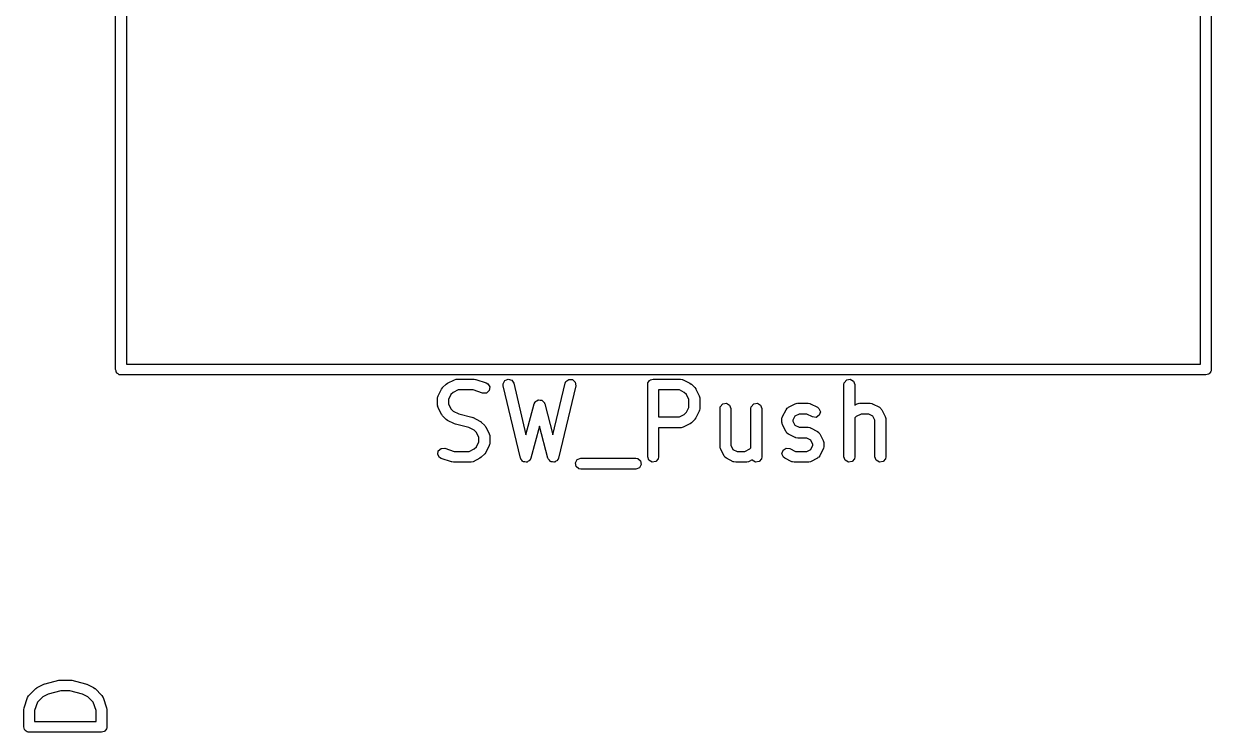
# Model space of a CAD drawing. Extents: x 4.25 to 10.62, y -4.61 to -1.
# Drawn here: x 4.944 to 5.591, y -3.532 to -3.146 of the extents above; entities that cross this region are included whole.
import ezdxf

# ---------------------------------------------------------------- set-up
doc = ezdxf.new("R2010")
doc.units = 0
doc.header["$MEASUREMENT"] = 0
doc.layers.add('BLACK', color=7, linetype='CONTINUOUS')

msp = doc.modelspace()

# ---------------------------------------------------------------- linework, layer by layer
at = {"layer": 'BLACK', "linetype": 'CONTINUOUS'}
for p, q in [((4.99409, -3.33465), (4.99409, -2.74409)), ((5, -2.74705), (5, -3.33169)), ((5.58465, -3.33169), (5.58465, -2.74705)), ((5.59055, -2.74409), (5.59055, -3.33465)), ((4.99436, -3.33537), (4.99409, -3.33465)), ((4.99449, -3.33612), (4.99436, -3.33537)), ((5, -3.33169), (5.58465, -3.33169)), ((5.59037, -3.33566), (5.58988, -3.33624)), ((5.59044, -3.33527), (5.59037, -3.33566)), ((5.59051, -3.33516), (5.59044, -3.33527)), ((5.59055, -3.33465), (5.59048, -3.33503)), ((5.59048, -3.33503), (5.59051, -3.33516)), ((4.99469, -3.33629), (4.99449, -3.33612)), ((4.99479, -3.33654), (4.99469, -3.33629)), ((4.99545, -3.33693), (4.99479, -3.33654)), ((4.99604, -3.33742), (4.99545, -3.33693)), ((4.99642, -3.33749), (4.99604, -3.33742)), ((4.99653, -3.33755), (4.99642, -3.33749)), ((4.99666, -3.33753), (4.99653, -3.33755)), ((4.99705, -3.3376), (4.99666, -3.33753)), ((5.5876, -3.3376), (4.99705, -3.3376)), ((5.174, -3.3426), (5.17472, -3.34209)), ((5.17472, -3.34209), (5.17477, -3.34204)), ((5.17477, -3.34204), (5.17852, -3.34017)), ((5.17852, -3.34017), (5.1795, -3.33988)), ((5.1795, -3.33988), (5.17967, -3.33992)), ((5.17967, -3.33992), (5.17984, -3.33986)), ((5.17984, -3.33986), (5.18921, -3.33986)), ((5.18921, -3.33986), (5.19008, -3.34001)), ((5.19008, -3.34001), (5.19014, -3.34001)), ((5.19014, -3.34001), (5.19577, -3.34188)), ((5.19577, -3.34188), (5.19667, -3.34237)), ((5.20503, -3.34247), (5.20593, -3.34066)), ((5.20593, -3.34066), (5.20778, -3.33986)), ((5.20778, -3.33986), (5.20972, -3.34044)), ((5.20972, -3.34044), (5.21083, -3.34213)), ((5.21083, -3.34213), (5.21749, -3.37011)), ((5.23217, -3.37011), (5.23883, -3.34213)), ((5.23883, -3.34213), (5.23924, -3.34119)), ((5.23924, -3.34119), (5.24086, -3.33998)), ((5.24086, -3.33998), (5.24288, -3.3401)), ((5.24288, -3.3401), (5.24434, -3.34149)), ((5.24434, -3.34149), (5.24458, -3.34349)), ((5.28379, -3.3423), (5.28386, -3.34218)), ((5.28386, -3.34218), (5.28392, -3.3418)), ((5.28392, -3.3418), (5.28442, -3.34121)), ((5.28442, -3.34121), (5.2848, -3.34055)), ((5.2848, -3.34055), (5.28505, -3.34046)), ((5.28505, -3.34046), (5.28522, -3.34025)), ((5.28522, -3.34025), (5.28598, -3.34012)), ((5.28598, -3.34012), (5.2867, -3.33986)), ((5.2867, -3.33986), (5.3017, -3.33986)), ((5.3017, -3.33986), (5.30271, -3.34004)), ((5.30271, -3.34004), (5.30284, -3.34015)), ((5.30284, -3.34015), (5.30302, -3.34017)), ((5.30302, -3.34017), (5.30677, -3.34204)), ((5.30677, -3.34204), (5.30748, -3.34257)), ((5.39061, -3.34281), (5.39079, -3.3418)), ((5.39079, -3.3418), (5.39208, -3.34025)), ((5.39208, -3.34025), (5.39407, -3.3399)), ((5.39407, -3.3399), (5.39582, -3.34091)), ((5.39582, -3.34091), (5.39651, -3.34281)), ((5.58832, -3.33734), (5.5876, -3.3376)), ((5.58907, -3.3372), (5.58832, -3.33734)), ((5.58925, -3.337), (5.58907, -3.3372)), ((5.5895, -3.33691), (5.58925, -3.337)), ((5.58988, -3.33624), (5.5895, -3.33691)), ((5.1697, -3.34899), (5.17157, -3.34524)), ((5.17157, -3.34524), (5.1721, -3.34453)), ((5.1721, -3.34453), (5.17212, -3.34447)), ((5.17212, -3.34447), (5.174, -3.3426)), ((5.17664, -3.34831), (5.17529, -3.35101)), ((5.17784, -3.34711), (5.17664, -3.34831)), ((5.18053, -3.34576), (5.17784, -3.34711)), ((5.18873, -3.34576), (5.18053, -3.34576)), ((5.1939, -3.34749), (5.18873, -3.34576)), ((5.19592, -3.34743), (5.1939, -3.34749)), ((5.19743, -3.34609), (5.19592, -3.34743)), ((5.19667, -3.34237), (5.19773, -3.34409)), ((5.19773, -3.34409), (5.19743, -3.34609)), ((5.20509, -3.34349), (5.20503, -3.34247)), ((5.21446, -3.38286), (5.20509, -3.34349)), ((5.24458, -3.34349), (5.2352, -3.38286)), ((5.28375, -3.34281), (5.28381, -3.34243)), ((5.28375, -3.38218), (5.28375, -3.34281)), ((5.28381, -3.34243), (5.28379, -3.3423)), ((5.28965, -3.34576), (5.28965, -3.36048)), ((5.301, -3.34576), (5.28965, -3.34576)), ((5.3037, -3.34711), (5.301, -3.34576)), ((5.30489, -3.34831), (5.3037, -3.34711)), ((5.30624, -3.35101), (5.30489, -3.34831)), ((5.30748, -3.34257), (5.30753, -3.3426)), ((5.30753, -3.3426), (5.30941, -3.34447)), ((5.30941, -3.34447), (5.30992, -3.34519)), ((5.30992, -3.34519), (5.30996, -3.34524)), ((5.30996, -3.34524), (5.31184, -3.34899)), ((5.39061, -3.38218), (5.39061, -3.34281)), ((5.39651, -3.34281), (5.39651, -3.35397)), ((5.16939, -3.35031), (5.16956, -3.3493)), ((5.16939, -3.35406), (5.16939, -3.35031)), ((5.16945, -3.35422), (5.16939, -3.35406)), ((5.1694, -3.3544), (5.16945, -3.35422)), ((5.1697, -3.35538), (5.1694, -3.3544)), ((5.16956, -3.3493), (5.16968, -3.34916)), ((5.16968, -3.34916), (5.1697, -3.34899)), ((5.17529, -3.35101), (5.17529, -3.35336)), ((5.17529, -3.35336), (5.17664, -3.35606)), ((5.21749, -3.37011), (5.22198, -3.3533)), ((5.22198, -3.3533), (5.22241, -3.35237)), ((5.22241, -3.35237), (5.22263, -3.35221)), ((5.22263, -3.35221), (5.22275, -3.35197)), ((5.22275, -3.35197), (5.22344, -3.35165)), ((5.22344, -3.35165), (5.22406, -3.35121)), ((5.22406, -3.35121), (5.22433, -3.35123)), ((5.22433, -3.35123), (5.22458, -3.35112)), ((5.22458, -3.35112), (5.22531, -3.35132)), ((5.22531, -3.35132), (5.22608, -3.35138)), ((5.22608, -3.35138), (5.22627, -3.35157)), ((5.22627, -3.35157), (5.22653, -3.35164)), ((5.22653, -3.35164), (5.22697, -3.35227)), ((5.22697, -3.35227), (5.22751, -3.35281)), ((5.22751, -3.35281), (5.22753, -3.35308)), ((5.22753, -3.35308), (5.22768, -3.3533)), ((5.22768, -3.3533), (5.23217, -3.37011)), ((5.30624, -3.35524), (5.30624, -3.35101)), ((5.31184, -3.34899), (5.31213, -3.34997)), ((5.31213, -3.34997), (5.31209, -3.35014)), ((5.31209, -3.35014), (5.31215, -3.35031)), ((5.31215, -3.35031), (5.31215, -3.35593)), ((5.32312, -3.35593), (5.32329, -3.35492)), ((5.32329, -3.35492), (5.32459, -3.35338)), ((5.32459, -3.35338), (5.32658, -3.35303)), ((5.32658, -3.35303), (5.32833, -3.35404)), ((5.32833, -3.35404), (5.32902, -3.35593)), ((5.33999, -3.35593), (5.34017, -3.35492)), ((5.34017, -3.35492), (5.34147, -3.35338)), ((5.34147, -3.35338), (5.34345, -3.35303)), ((5.34345, -3.35303), (5.3452, -3.35404)), ((5.3452, -3.35404), (5.34589, -3.35593)), ((5.36037, -3.35517), (5.36412, -3.35329)), ((5.36412, -3.35329), (5.3651, -3.353)), ((5.3651, -3.353), (5.36527, -3.35304)), ((5.36527, -3.35304), (5.36544, -3.35298)), ((5.36544, -3.35298), (5.37106, -3.35298)), ((5.37106, -3.35298), (5.37207, -3.35316)), ((5.37207, -3.35316), (5.37221, -3.35327)), ((5.37221, -3.35327), (5.37238, -3.35329)), ((5.37238, -3.35329), (5.37613, -3.35517)), ((5.39651, -3.35397), (5.39786, -3.35329)), ((5.39786, -3.35329), (5.39885, -3.353)), ((5.39885, -3.353), (5.39902, -3.35304)), ((5.39902, -3.35304), (5.39918, -3.35298)), ((5.39918, -3.35298), (5.40481, -3.35298)), ((5.40481, -3.35298), (5.40582, -3.35316)), ((5.40582, -3.35316), (5.40595, -3.35327)), ((5.40595, -3.35327), (5.40613, -3.35329)), ((5.40613, -3.35329), (5.40988, -3.35517)), ((5.17157, -3.35913), (5.1697, -3.35538)), ((5.17162, -3.35917), (5.17157, -3.35913)), ((5.17212, -3.3599), (5.17162, -3.35917)), ((5.174, -3.36177), (5.17212, -3.3599)), ((5.17664, -3.35606), (5.17784, -3.35726)), ((5.17784, -3.35726), (5.18087, -3.35877)), ((5.18087, -3.35877), (5.18805, -3.36057)), ((5.18805, -3.36057), (5.18852, -3.36078)), ((5.18852, -3.36078), (5.18866, -3.36079)), ((5.18866, -3.36079), (5.19241, -3.36267)), ((5.28965, -3.36048), (5.301, -3.36048)), ((5.301, -3.36048), (5.3037, -3.35913)), ((5.3037, -3.35913), (5.30489, -3.35793)), ((5.30489, -3.35793), (5.30624, -3.35524)), ((5.30996, -3.361), (5.30944, -3.36171)), ((5.31184, -3.35725), (5.30996, -3.361)), ((5.31186, -3.35708), (5.31184, -3.35725)), ((5.31197, -3.35694), (5.31186, -3.35708)), ((5.31215, -3.35593), (5.31197, -3.35694)), ((5.32312, -3.37656), (5.32312, -3.35593)), ((5.32902, -3.35593), (5.32902, -3.37586)), ((5.33999, -3.37721), (5.33999, -3.35593)), ((5.34589, -3.35593), (5.34589, -3.38218)), ((5.35686, -3.36156), (5.35704, -3.36055)), ((5.35686, -3.36343), (5.35686, -3.36156)), ((5.35704, -3.36055), (5.35715, -3.36041)), ((5.35715, -3.36041), (5.35717, -3.36024)), ((5.35717, -3.36024), (5.35905, -3.35649)), ((5.35905, -3.35649), (5.35966, -3.35566)), ((5.35966, -3.35566), (5.36006, -3.35549)), ((5.36006, -3.35549), (5.36037, -3.35517)), ((5.36389, -3.36001), (5.36277, -3.36225)), ((5.36614, -3.35889), (5.36389, -3.36001)), ((5.37037, -3.35889), (5.36614, -3.35889)), ((5.37349, -3.36045), (5.37037, -3.35889)), ((5.3755, -3.36068), (5.37349, -3.36045)), ((5.37718, -3.35957), (5.3755, -3.36068)), ((5.37613, -3.35517), (5.37696, -3.35578)), ((5.37696, -3.35578), (5.37776, -3.35763)), ((5.37776, -3.35763), (5.37718, -3.35957)), ((5.39718, -3.36024), (5.39651, -3.36091)), ((5.39651, -3.36091), (5.39651, -3.38218)), ((5.39988, -3.35889), (5.39718, -3.36024)), ((5.40411, -3.35889), (5.39988, -3.35889)), ((5.40636, -3.36001), (5.40411, -3.35889)), ((5.40748, -3.36225), (5.40636, -3.36001)), ((5.40988, -3.35517), (5.4107, -3.35578)), ((5.4107, -3.35578), (5.41088, -3.35618)), ((5.41088, -3.35618), (5.4112, -3.35649)), ((5.4112, -3.35649), (5.41307, -3.36024)), ((5.41307, -3.36024), (5.41337, -3.36122)), ((5.41337, -3.36122), (5.41333, -3.36139)), ((5.41333, -3.36139), (5.41339, -3.36156)), ((5.41339, -3.36156), (5.41339, -3.38218)), ((5.17406, -3.3618), (5.174, -3.36177)), ((5.17477, -3.36232), (5.17406, -3.3618)), ((5.17852, -3.3642), (5.17477, -3.36232)), ((5.17866, -3.36421), (5.17852, -3.3642)), ((5.17912, -3.36442), (5.17866, -3.36421)), ((5.18631, -3.36622), (5.17912, -3.36442)), ((5.18934, -3.36773), (5.18631, -3.36622)), ((5.19053, -3.36893), (5.18934, -3.36773)), ((5.19241, -3.36267), (5.19312, -3.36319)), ((5.19312, -3.36319), (5.19317, -3.36322)), ((5.19317, -3.36322), (5.19505, -3.36509)), ((5.19505, -3.36509), (5.19555, -3.36582)), ((5.19555, -3.36582), (5.1956, -3.36586)), ((5.1956, -3.36586), (5.19748, -3.36961)), ((5.22483, -3.36552), (5.22019, -3.38294)), ((5.22948, -3.38294), (5.22483, -3.36552)), ((5.3017, -3.36639), (5.28965, -3.36639)), ((5.28965, -3.36639), (5.28965, -3.38218)), ((5.30186, -3.36633), (5.3017, -3.36639)), ((5.30203, -3.36637), (5.30186, -3.36633)), ((5.30302, -3.36607), (5.30203, -3.36637)), ((5.30677, -3.3642), (5.30302, -3.36607)), ((5.30681, -3.36415), (5.30677, -3.3642)), ((5.30753, -3.36365), (5.30681, -3.36415)), ((5.30941, -3.36177), (5.30753, -3.36365)), ((5.30944, -3.36171), (5.30941, -3.36177)), ((5.35692, -3.3636), (5.35686, -3.36343)), ((5.35688, -3.36377), (5.35692, -3.3636)), ((5.35717, -3.36475), (5.35688, -3.36377)), ((5.35905, -3.3685), (5.35717, -3.36475)), ((5.36277, -3.36225), (5.36277, -3.36274)), ((5.36277, -3.36274), (5.36389, -3.36498)), ((5.36389, -3.36498), (5.36614, -3.3661)), ((5.36614, -3.3661), (5.37106, -3.3661)), ((5.37106, -3.3661), (5.37207, -3.36628)), ((5.37207, -3.36628), (5.37221, -3.3664)), ((5.37221, -3.3664), (5.37238, -3.36642)), ((5.37238, -3.36642), (5.37613, -3.36829)), ((5.40748, -3.38218), (5.40748, -3.36225)), ((5.19188, -3.37163), (5.19053, -3.36893)), ((5.19053, -3.37668), (5.19188, -3.37398)), ((5.19188, -3.37398), (5.19188, -3.37163)), ((5.19748, -3.36961), (5.19777, -3.37059)), ((5.19777, -3.37059), (5.19773, -3.37077)), ((5.19773, -3.37077), (5.19779, -3.37093)), ((5.19779, -3.37093), (5.19779, -3.37468)), ((5.35937, -3.36881), (5.35905, -3.3685)), ((5.35954, -3.36921), (5.35937, -3.36881)), ((5.36037, -3.36982), (5.35954, -3.36921)), ((5.36412, -3.3717), (5.36037, -3.36982)), ((5.36429, -3.37172), (5.36412, -3.3717)), ((5.36443, -3.37183), (5.36429, -3.37172)), ((5.36544, -3.37201), (5.36443, -3.37183)), ((5.37037, -3.37201), (5.36544, -3.37201)), ((5.37261, -3.37313), (5.37037, -3.37201)), ((5.37373, -3.37538), (5.37261, -3.37313)), ((5.37613, -3.36829), (5.37696, -3.3689)), ((5.37696, -3.3689), (5.37713, -3.36931)), ((5.37713, -3.36931), (5.37745, -3.36961)), ((5.37745, -3.36961), (5.37933, -3.37336)), ((5.37933, -3.37336), (5.37962, -3.37434)), ((5.37962, -3.37434), (5.37958, -3.37452)), ((5.37958, -3.37452), (5.37964, -3.37468)), ((5.16944, -3.3809), (5.16974, -3.3789)), ((5.1705, -3.38262), (5.16944, -3.3809)), ((5.16974, -3.3789), (5.17125, -3.37756)), ((5.17125, -3.37756), (5.17327, -3.3775)), ((5.17327, -3.3775), (5.17844, -3.37923)), ((5.17844, -3.37923), (5.18664, -3.37923)), ((5.18664, -3.37923), (5.18934, -3.37788)), ((5.18934, -3.37788), (5.19053, -3.37668)), ((5.19505, -3.38052), (5.19317, -3.38239)), ((5.19508, -3.38046), (5.19505, -3.38052)), ((5.1956, -3.37975), (5.19508, -3.38046)), ((5.19748, -3.376), (5.1956, -3.37975)), ((5.1975, -3.37583), (5.19748, -3.376)), ((5.19761, -3.37569), (5.1975, -3.37583)), ((5.19779, -3.37468), (5.19761, -3.37569)), ((5.32318, -3.37672), (5.32312, -3.37656)), ((5.32314, -3.37689), (5.32318, -3.37672)), ((5.32343, -3.37788), (5.32314, -3.37689)), ((5.3253, -3.38163), (5.32343, -3.37788)), ((5.32902, -3.37586), (5.33014, -3.3781)), ((5.33014, -3.3781), (5.33239, -3.37923)), ((5.33239, -3.37923), (5.33662, -3.37923)), ((5.33662, -3.37923), (5.33932, -3.37788)), ((5.33932, -3.37788), (5.33999, -3.37721)), ((5.35687, -3.38048), (5.35744, -3.37855)), ((5.35767, -3.38234), (5.35687, -3.38048)), ((5.35744, -3.37855), (5.35913, -3.37743)), ((5.35913, -3.37743), (5.36113, -3.37766)), ((5.36113, -3.37766), (5.36426, -3.37923)), ((5.36426, -3.37923), (5.37037, -3.37923)), ((5.37037, -3.37923), (5.37261, -3.3781)), ((5.37261, -3.3781), (5.37373, -3.37586)), ((5.37373, -3.37586), (5.37373, -3.37538)), ((5.37933, -3.37788), (5.37745, -3.38163)), ((5.37935, -3.3777), (5.37933, -3.37788)), ((5.37946, -3.37757), (5.37935, -3.3777)), ((5.37964, -3.37656), (5.37946, -3.37757)), ((5.37964, -3.37468), (5.37964, -3.37656)), ((5.1714, -3.38311), (5.1705, -3.38262)), ((5.17703, -3.38498), (5.1714, -3.38311)), ((5.17709, -3.38498), (5.17703, -3.38498)), ((5.17796, -3.38513), (5.17709, -3.38498)), ((5.18734, -3.38513), (5.17796, -3.38513)), ((5.1875, -3.38507), (5.18734, -3.38513)), ((5.18767, -3.38511), (5.1875, -3.38507)), ((5.18866, -3.38482), (5.18767, -3.38511)), ((5.19241, -3.38295), (5.18866, -3.38482)), ((5.19245, -3.3829), (5.19241, -3.38295)), ((5.19317, -3.38239), (5.19245, -3.3829)), ((5.21463, -3.38312), (5.21446, -3.38286)), ((5.21466, -3.38343), (5.21463, -3.38312)), ((5.21517, -3.38394), (5.21466, -3.38343)), ((5.21557, -3.38455), (5.21517, -3.38394)), ((5.21587, -3.38464), (5.21557, -3.38455)), ((5.21609, -3.38486), (5.21587, -3.38464)), ((5.21681, -3.38492), (5.21609, -3.38486)), ((5.21751, -3.38513), (5.21681, -3.38492)), ((5.21779, -3.385), (5.21751, -3.38513)), ((5.2181, -3.38503), (5.21779, -3.385)), ((5.21869, -3.38461), (5.2181, -3.38503)), ((5.21936, -3.38433), (5.21869, -3.38461)), ((5.2195, -3.38405), (5.21936, -3.38433)), ((5.21975, -3.38387), (5.2195, -3.38405)), ((5.22019, -3.38294), (5.21975, -3.38387)), ((5.22965, -3.3832), (5.22948, -3.38294)), ((5.22969, -3.3835), (5.22965, -3.3832)), ((5.23022, -3.384), (5.22969, -3.3835)), ((5.23063, -3.3846), (5.23022, -3.384)), ((5.23093, -3.38468), (5.23063, -3.3846)), ((5.23116, -3.38489), (5.23093, -3.38468)), ((5.23188, -3.38493), (5.23116, -3.38489)), ((5.23258, -3.38512), (5.23188, -3.38493)), ((5.23287, -3.38499), (5.23258, -3.38512)), ((5.23317, -3.38501), (5.23287, -3.38499)), ((5.23376, -3.38458), (5.23317, -3.38501)), ((5.23442, -3.38427), (5.23376, -3.38458)), ((5.23455, -3.38399), (5.23442, -3.38427)), ((5.2348, -3.38381), (5.23455, -3.38399)), ((5.2352, -3.38286), (5.2348, -3.38381)), ((5.24442, -3.38542), (5.24543, -3.38367)), ((5.24477, -3.38741), (5.24442, -3.38542)), ((5.24632, -3.3887), (5.24477, -3.38741)), ((5.24543, -3.38367), (5.24733, -3.38298)), ((5.24733, -3.38298), (5.27732, -3.38298)), ((5.27732, -3.38298), (5.27833, -3.38316)), ((5.27833, -3.38316), (5.27988, -3.38445)), ((5.28023, -3.38644), (5.27922, -3.38819)), ((5.27988, -3.38445), (5.28023, -3.38644)), ((5.28444, -3.38408), (5.28375, -3.38218)), ((5.28619, -3.38509), (5.28444, -3.38408)), ((5.28817, -3.38474), (5.28619, -3.38509)), ((5.28947, -3.38319), (5.28817, -3.38474)), ((5.28965, -3.38218), (5.28947, -3.38319)), ((5.32562, -3.38193), (5.3253, -3.38163)), ((5.3258, -3.38234), (5.32562, -3.38193)), ((5.32662, -3.38295), (5.3258, -3.38234)), ((5.33037, -3.38482), (5.32662, -3.38295)), ((5.33055, -3.38484), (5.33037, -3.38482)), ((5.33068, -3.38495), (5.33055, -3.38484)), ((5.33169, -3.38513), (5.33068, -3.38495)), ((5.33732, -3.38513), (5.33169, -3.38513)), ((5.33748, -3.38507), (5.33732, -3.38513)), ((5.33765, -3.38511), (5.33748, -3.38507)), ((5.33864, -3.38482), (5.33765, -3.38511)), ((5.34059, -3.38384), (5.33864, -3.38482)), ((5.34068, -3.38408), (5.34059, -3.38384)), ((5.34243, -3.38509), (5.34068, -3.38408)), ((5.34442, -3.38474), (5.34243, -3.38509)), ((5.34572, -3.38319), (5.34442, -3.38474)), ((5.34589, -3.38218), (5.34572, -3.38319)), ((5.35849, -3.38295), (5.35767, -3.38234)), ((5.36224, -3.38482), (5.35849, -3.38295)), ((5.36242, -3.38484), (5.36224, -3.38482)), ((5.36255, -3.38495), (5.36242, -3.38484)), ((5.36356, -3.38513), (5.36255, -3.38495)), ((5.37106, -3.38513), (5.36356, -3.38513)), ((5.37123, -3.38507), (5.37106, -3.38513)), ((5.3714, -3.38511), (5.37123, -3.38507)), ((5.37238, -3.38482), (5.3714, -3.38511)), ((5.37613, -3.38295), (5.37238, -3.38482)), ((5.37644, -3.38263), (5.37613, -3.38295)), ((5.37684, -3.38245), (5.37644, -3.38263)), ((5.37745, -3.38163), (5.37684, -3.38245)), ((5.3913, -3.38408), (5.39061, -3.38218)), ((5.39305, -3.38509), (5.3913, -3.38408)), ((5.39504, -3.38474), (5.39305, -3.38509)), ((5.39633, -3.38319), (5.39504, -3.38474)), ((5.39651, -3.38218), (5.39633, -3.38319)), ((5.40817, -3.38408), (5.40748, -3.38218)), ((5.40992, -3.38509), (5.40817, -3.38408)), ((5.41191, -3.38474), (5.40992, -3.38509)), ((5.41321, -3.38319), (5.41191, -3.38474)), ((5.41339, -3.38218), (5.41321, -3.38319)), ((5.24733, -3.38888), (5.24632, -3.3887)), ((5.27732, -3.38888), (5.24733, -3.38888)), ((5.27922, -3.38819), (5.27732, -3.38888)), ((4.94683, -3.51219), (4.95058, -3.50844)), ((4.95058, -3.50844), (4.9513, -3.50794)), ((4.9513, -3.50794), (4.95135, -3.50789)), ((4.95135, -3.50789), (4.9551, -3.50601)), ((4.9551, -3.50601), (4.95558, -3.50587)), ((4.95558, -3.50587), (4.9557, -3.50579)), ((4.9557, -3.50579), (4.9632, -3.50392)), ((4.96428, -3.50973), (4.95745, -3.51144)), ((4.9632, -3.50392), (4.96379, -3.50388)), ((4.96379, -3.50388), (4.96392, -3.50383)), ((4.96392, -3.50383), (4.96954, -3.50383)), ((4.96918, -3.50973), (4.96428, -3.50973)), ((4.97601, -3.51144), (4.96918, -3.50973)), ((4.96954, -3.50383), (4.97012, -3.50393)), ((4.97012, -3.50393), (4.97026, -3.50392)), ((4.97026, -3.50392), (4.97775, -3.50579)), ((4.97775, -3.50579), (4.97822, -3.506)), ((4.97822, -3.506), (4.97836, -3.50601)), ((4.97836, -3.50601), (4.98211, -3.50789)), ((4.98211, -3.50789), (4.98282, -3.50842)), ((4.98282, -3.50842), (4.98288, -3.50844)), ((4.98288, -3.50844), (4.98663, -3.51219)), ((4.94424, -3.51897), (4.94612, -3.51335)), ((4.94612, -3.51335), (4.9466, -3.51244)), ((4.9466, -3.51244), (4.94675, -3.51235)), ((4.94675, -3.51235), (4.94683, -3.51219)), ((4.9515, -3.51588), (4.95, -3.52038)), ((4.95442, -3.51296), (4.9515, -3.51588)), ((4.95745, -3.51144), (4.95442, -3.51296)), ((4.97904, -3.51296), (4.97601, -3.51144)), ((4.98196, -3.51588), (4.97904, -3.51296)), ((4.98346, -3.52038), (4.98196, -3.51588)), ((4.98663, -3.51219), (4.98721, -3.51303)), ((4.98721, -3.51303), (4.98723, -3.51321)), ((4.98723, -3.51321), (4.98734, -3.51335)), ((4.98734, -3.51335), (4.98921, -3.51897)), ((4.94409, -3.5199), (4.94424, -3.51904)), ((4.94409, -3.52928), (4.94409, -3.5199)), ((4.94424, -3.51904), (4.94424, -3.51897)), ((4.95, -3.52038), (4.95, -3.52633)), ((4.98346, -3.52633), (4.98346, -3.52038)), ((4.98921, -3.51897), (4.98934, -3.51984)), ((4.98934, -3.51984), (4.98937, -3.5199)), ((4.98937, -3.5199), (4.98937, -3.52928)), ((4.94435, -3.53), (4.94409, -3.52928)), ((4.95, -3.52633), (4.98346, -3.52633)), ((4.98937, -3.52928), (4.9893, -3.52966)), ((4.9893, -3.52966), (4.98932, -3.52979)), ((4.94449, -3.53075), (4.94435, -3.53)), ((4.94469, -3.53093), (4.94449, -3.53075)), ((4.94478, -3.53118), (4.94469, -3.53093)), ((4.94544, -3.53156), (4.94478, -3.53118)), ((4.94603, -3.53205), (4.94544, -3.53156)), ((4.94642, -3.53212), (4.94603, -3.53205)), ((4.94653, -3.53219), (4.94642, -3.53212)), ((4.94666, -3.53216), (4.94653, -3.53219)), ((4.94704, -3.53223), (4.94666, -3.53216)), ((4.98641, -3.53223), (4.94704, -3.53223)), ((4.98713, -3.53197), (4.98641, -3.53223)), ((4.98789, -3.53184), (4.98713, -3.53197)), ((4.98806, -3.53163), (4.98789, -3.53184)), ((4.98831, -3.53154), (4.98806, -3.53163)), ((4.98869, -3.53088), (4.98831, -3.53154)), ((4.98919, -3.53029), (4.98869, -3.53088)), ((4.98925, -3.5299), (4.98919, -3.53029)), ((4.98932, -3.52979), (4.98925, -3.5299))]:
    msp.add_line(p, q, dxfattribs=at)

doc.saveas('drawing.dxf')
